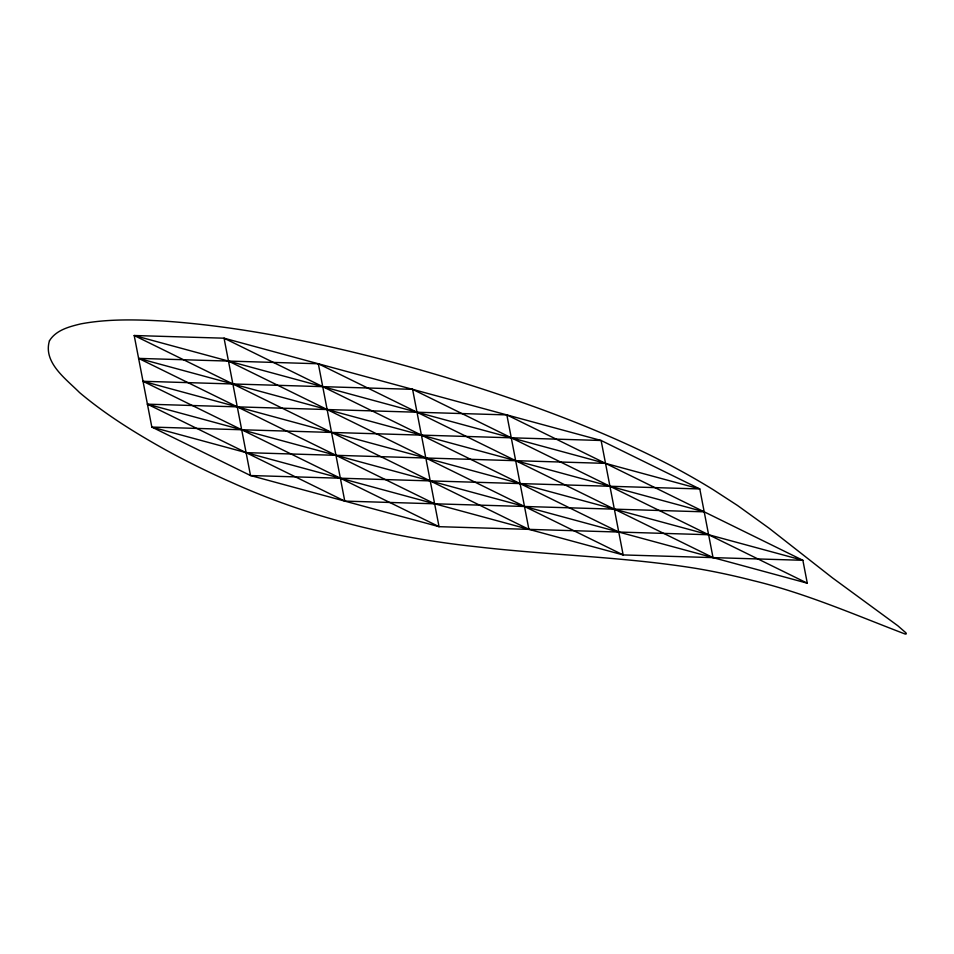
<?xml version="1.0" encoding="UTF-8"?>
<svg xmlns="http://www.w3.org/2000/svg" width="954" height="954" viewBox="0 0 954 954"><rect width="100%" height="100%" fill="white"/><g stroke="black" fill="none" stroke-linecap="round" stroke-linejoin="round"><path stroke-width="1.43" d="M434.63 503.784L138.616 358.394L318.326 363.76L713.02 557.613L699.795 488.949L601.115 440.486L224.059 338.193L134.204 335.51L151.829 427.07L250.508 475.533L439.043 526.68L708.607 534.729M412.593 389.339L439.043 526.68L143.017 381.29L412.593 389.339L807.287 583.192L802.874 560.296L506.86 414.907L147.429 404.174L344.776 501.112L704.207 511.833L138.616 358.394M246.096 452.637L605.528 463.37M143.017 381.29L802.874 560.296L623.165 554.93L151.829 427.07L601.115 440.486L623.165 554.93L228.471 361.077M147.429 404.174L807.287 583.192M618.752 532.046L224.059 338.193L250.508 475.533L699.795 488.949L134.204 335.51L528.898 529.363L506.86 414.907M318.326 363.76L344.776 501.112M49.465 340.733C42.835 362.58 66.136 379.024 79.54 392.559C105.811 414.716 135.146 432.877 165.09 449.584A372.263 152.855 21.2 0 0 232.442 482.796C309.478 517.462 392.297 537.841 476.165 546.714C549.23 555.264 623.045 556.659 695.752 568.357A333.244 136.839 21.2 0 1 752.646 580.485C805.283 593.078 854.975 614.853 905.286 634.088L906.3 633.861L905.954 632.86L897.762 625.717L832.52 577.909L769.139 528.266L737.502 505.477L713.413 489.831A333.864 137.09 21.2 0 0 671.27 465.767C599.112 428.322 522.232 400.895 444.659 377.068A767.195 315.011 21.2 0 0 371.38 356.677C302.955 339.457 233.348 325.791 162.848 320.997C135.516 319.542 107.85 318.827 80.816 323.883C69.308 326.662 56.143 330.001 49.465 340.733"/></g></svg>
